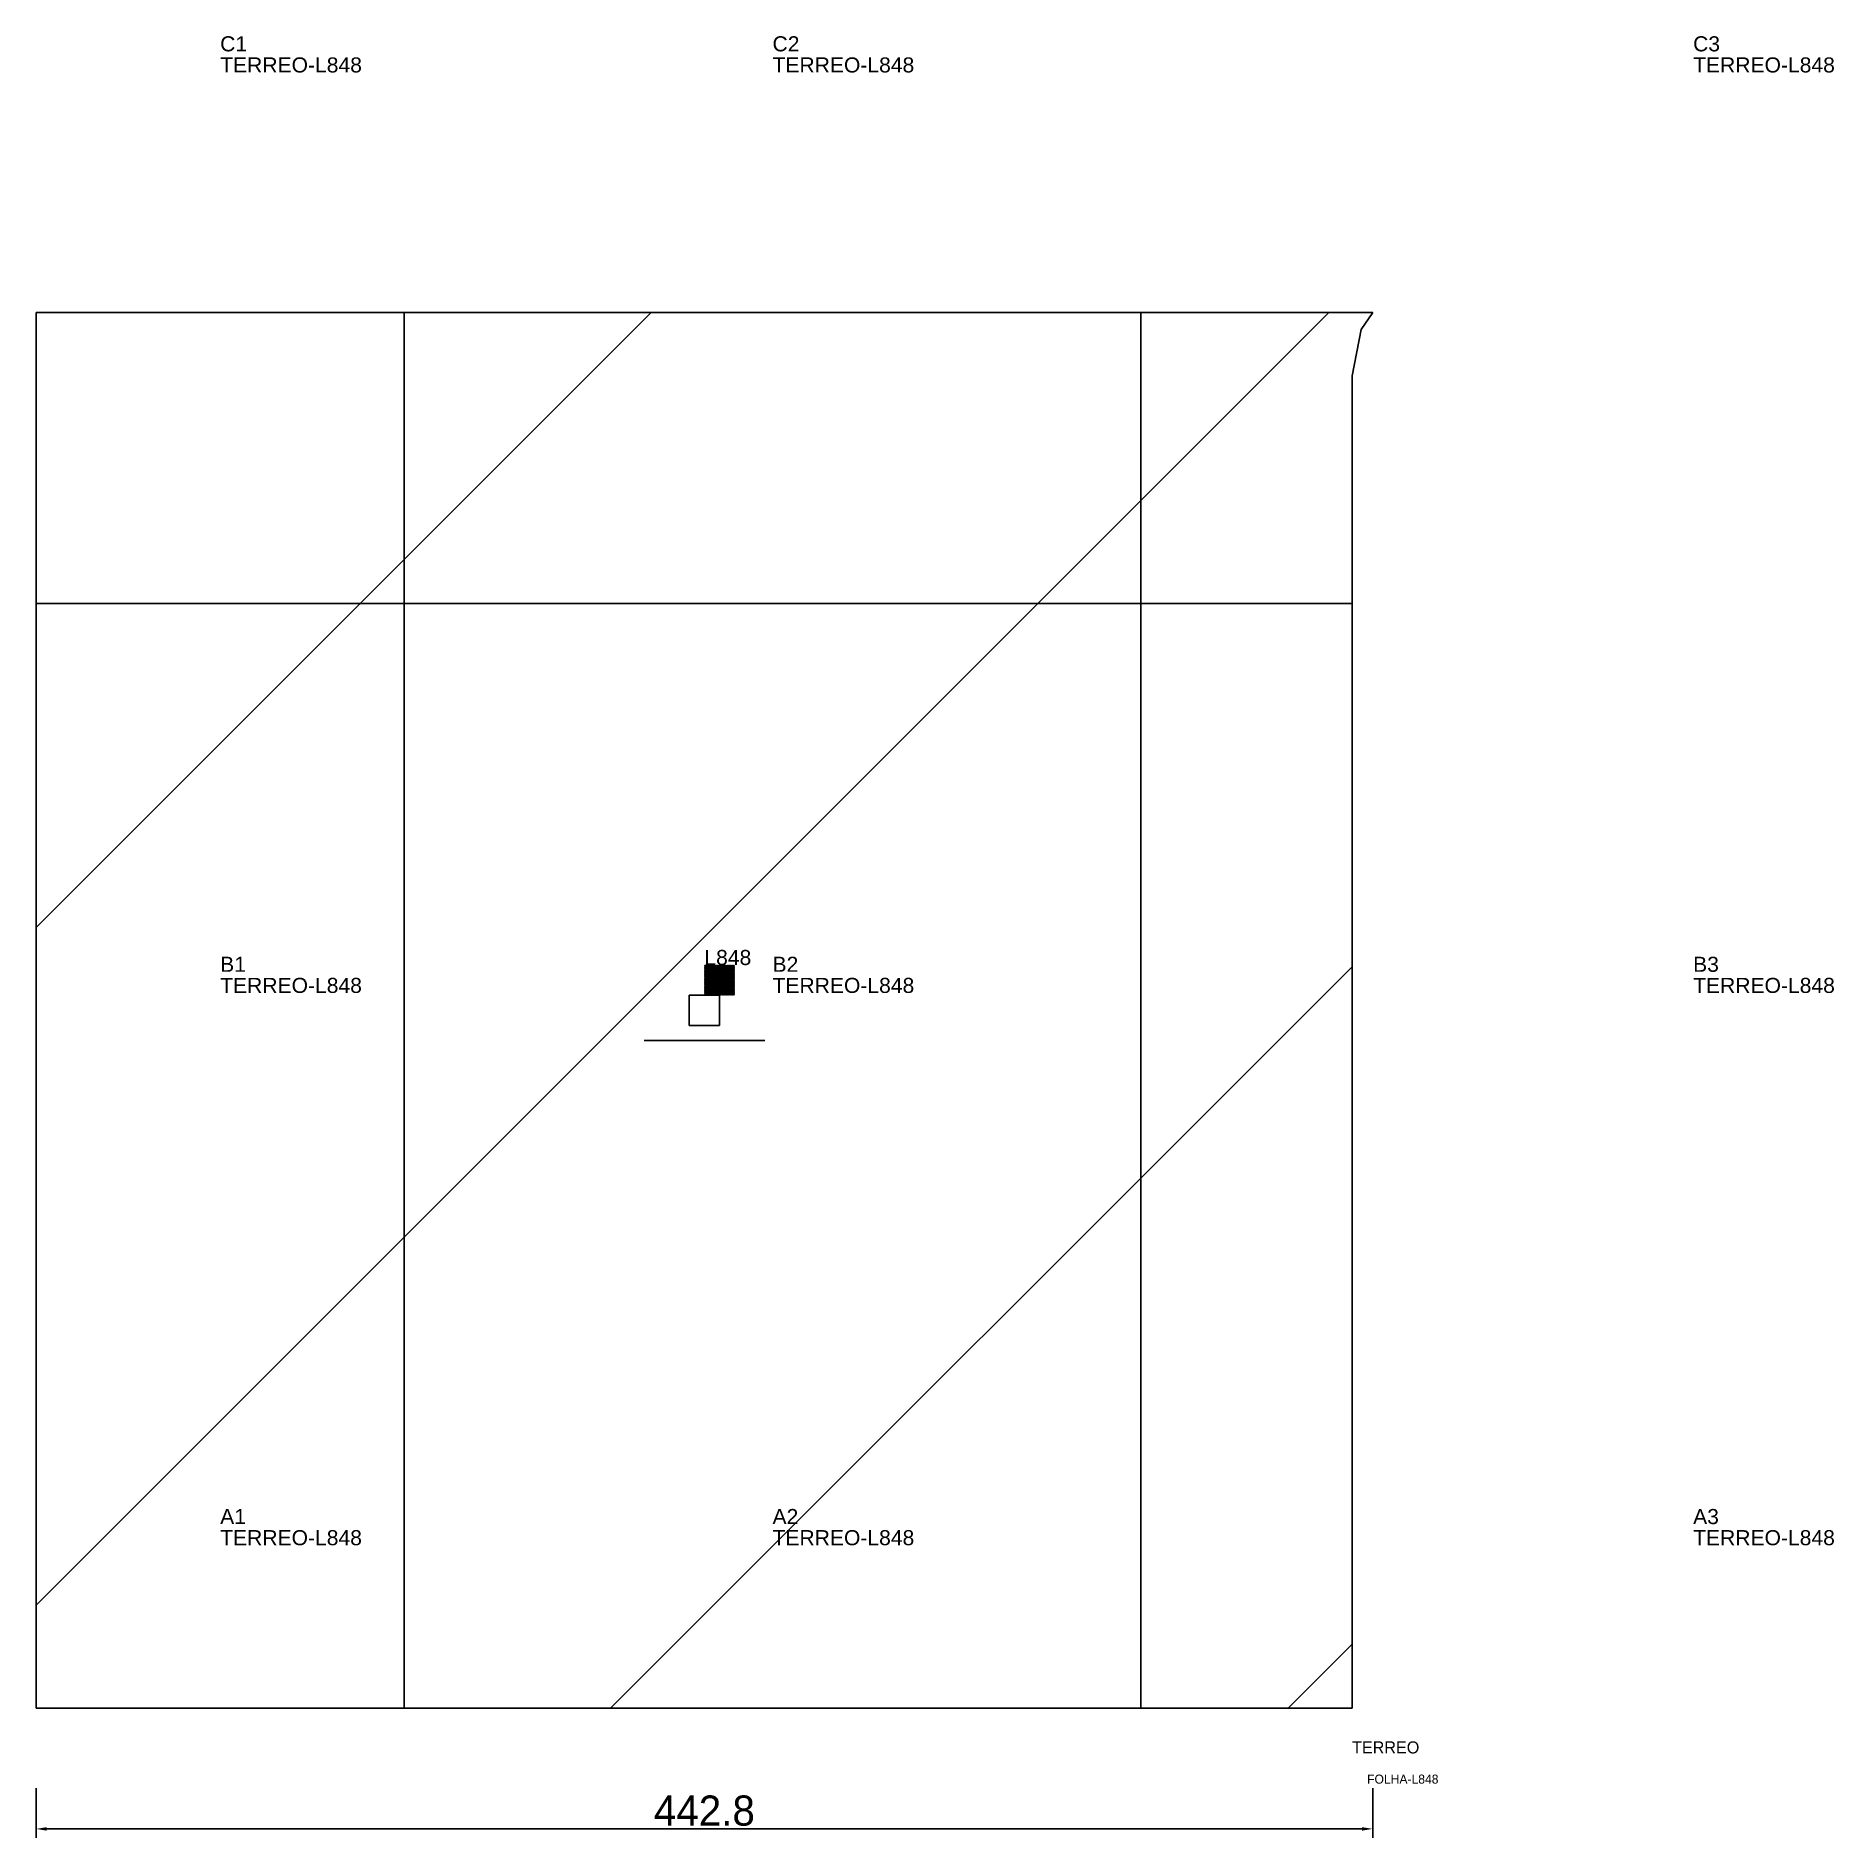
# Model space of a CAD drawing. Header units: metres. Extents: x 222 to 818, y -304 to 293.
import ezdxf

# ---------------------------------------------------------------- set-up
doc = ezdxf.new("R2010")
doc.units = ezdxf.units.M
for name, color, linetype in [('3', 3, 'CONTINUOUS'), ('AUX00', 7, 'CONTINUOUS'), ('COTA', 241, 'CONTINUOUS'), ('FOLHA', 255, 'CONTINUOUS'), ('Hachura', 251, 'CONTINUOUS'), ('NOMENCLATURA', 7, 'CONTINUOUS'), ('Nível', 160, 'CONTINUOUS'), ('Painéis', 200, 'CONTINUOUS'), ('Pilares', 5, 'CONTINUOUS'), ('REAPROVEITAMENTO', 251, 'CONTINUOUS'), ('SARR_2.2x7', 40, 'CONTINUOUS')]:
    doc.layers.add(name, color=color, linetype=linetype)
doc.styles.add('ARIAL', font='Arial.ttf')
doc.styles.add('STR_STANDARD', font='arial.ttf')
doc.dimstyles.new('EZ DXF', dxfattribs={"dimtxt": 10, "dimasz": 3.5, "dimexe": 3, "dimexo": 1.5, "dimgap": 1, "dimtad": 1, "dimdec": 1, "dimdsep": 46, "dimcen": 2.5, "dimazin": 3, "dimtfac": 1, "dimtmove": 0, "dimatfit": 3})

msp = doc.modelspace()

# ---------------------------------------------------------------- hatches: boundary and pattern name
at = {"layer": 'Hachura'}
h = msp.add_hatch(dxfattribs=at)
h.set_pattern_fill('ANSI31', scale=50)
h.paths.add_polyline_path([(658.2, -261), (263.2, -261), (222.2, -261), (222.2, 201.5), (665.05, 201.5), (661.24, 195.81), (658.2, 180.5)])
h = msp.add_hatch(dxfattribs=at)
h.set_pattern_fill('ANSI31', scale=50)
h.paths.add_polyline_path([(658.2, -261), (263.2, -261), (222.2, -261), (222.2, 201.5), (665.05, 201.5), (661.24, 195.81), (658.2, 180.5)])
at = {"layer": 'Reaproveitamento'}
h = msp.add_hatch(dxfattribs=at)
h.set_pattern_fill('SOLID')
h.paths.add_polyline_path([(443.625, -24.75), (453.625, -24.75), (453.625, -14.75), (443.625, -14.75)])
h = msp.add_hatch(dxfattribs=at)
h.set_pattern_fill('SOLID')
h.paths.add_polyline_path([(443.625, -24.75), (453.625, -24.75), (453.625, -14.75), (443.625, -14.75)])

# ---------------------------------------------------------------- linework, layer by layer
at = {"layer": '3'}
for points in [[(344.2, -261), (344.2, 201.5)], [(344.2, -261), (344.2, 201.5)], [(588.2, -261), (588.2, 201.5)], [(588.2, -261), (588.2, 201.5)], [(222.2, 105), (658.2, 105)], [(222.2, 105), (658.2, 105)]]:
    msp.add_lwpolyline(points, close=True, dxfattribs=at)
at = {"layer": 'Painéis', "color": 200}
for p, q in [((222.2, -261), (222.2, 201.5)), ((222.2, 201.5), (665.05, 201.5)), ((222.2, -261), (222.2, 201.5)), ((222.2, 201.5), (665.05, 201.5)), ((665.05, 201.5), (661.24, 195.81)), ((665.05, 201.5), (661.24, 195.81)), ((661.24, 195.81), (658.2, 180.5)), ((661.24, 195.81), (658.2, 180.5)), ((658.2, 180.5), (658.2, -261)), ((658.2, 180.5), (658.2, -261)), ((263.2, -261), (222.2, -261)), ((263.2, -261), (222.2, -261)), ((658.2, -261), (263.2, -261)), ((658.2, -261), (263.2, -261))]:
    msp.add_line(p, q, dxfattribs=at)
at = {"layer": 'Pilares'}
msp.add_lwpolyline([(438.625, -34.75), (448.625, -34.75), (448.625, -24.75), (438.625, -24.75)], close=True, dxfattribs=at)
msp.add_lwpolyline([(438.625, -34.75), (448.625, -34.75), (448.625, -24.75), (438.625, -24.75)], close=True, dxfattribs=at)
at = {"layer": 'SARR_2.2x7'}
msp.add_line((423.625, -39.75), (463.625, -39.75), dxfattribs=at)
msp.add_line((423.625, -39.75), (463.625, -39.75), dxfattribs=at)

# ---------------------------------------------------------------- texts
at = {"layer": '3', "style": 'STR_STANDARD'}
for s, p in [('C1', (283.2, 288)), ('C1', (283.2, 288)), ('C2', (466.2, 288)), ('C2', (466.2, 288)), ('C3', (771.2, 288)), ('C3', (771.2, 288)), ('B2', (466.2, -17)), ('B2', (466.2, -17)), ('B3', (771.2, -17)), ('B3', (771.2, -17)), ('B1', (283.2, -17)), ('B1', (283.2, -17)), ('A1', (283.2, -200)), ('A1', (283.2, -200)), ('A2', (466.2, -200)), ('A2', (466.2, -200)), ('A3', (771.2, -200)), ('A3', (771.2, -200))]:
    msp.add_text(s, height=5, dxfattribs=at).set_placement(p)
at = {"layer": 'AUX00', "style": 'STR_STANDARD'}
for p in [(283.2, 281), (283.2, 281), (466.2, 281), (466.2, 281), (771.2, 281), (771.2, 281), (283.2, -24), (283.2, -24), (466.2, -24), (466.2, -24), (771.2, -24), (771.2, -24), (283.2, -207), (283.2, -207), (466.2, -207), (466.2, -207), (771.2, -207), (771.2, -207)]:
    msp.add_text('TERREO-L848', height=5, dxfattribs=at).set_placement(p)
at = {"layer": 'FOLHA'}
msp.add_text('FOLHA-L848', height=3, dxfattribs=at).set_placement((663.2, -286))
msp.add_text('FOLHA-L848', height=3, dxfattribs=at).set_placement((663.2, -286))
at = {"layer": 'NOMENCLATURA', "insert": (443.625, -9.75), "char_height": 5, "attachment_point": 1, "style": 'ARIAL'}
msp.add_mtext('L848', dxfattribs=at)
msp.add_mtext('L848', dxfattribs=at)
at = {"layer": 'Nível'}
msp.add_text('TERREO', height=4, dxfattribs=at).set_placement((658.2, -276))
msp.add_text('TERREO', height=4, dxfattribs=at).set_placement((658.2, -276))

# ---------------------------------------------------------------- dimensions: what is measured, and where the dimension line sits
at = {"layer": 'COTA'}
msp.add_linear_dim(base=(222.2, -301), p1=(222.2, -286), p2=(665.05, -286), dimstyle='EZ DXF', dxfattribs=at).render()
msp.add_linear_dim(base=(222.2, -301), p1=(222.2, -286), p2=(665.05, -286), dimstyle='EZ DXF', dxfattribs=at).render()

doc.saveas('drawing.dxf')
